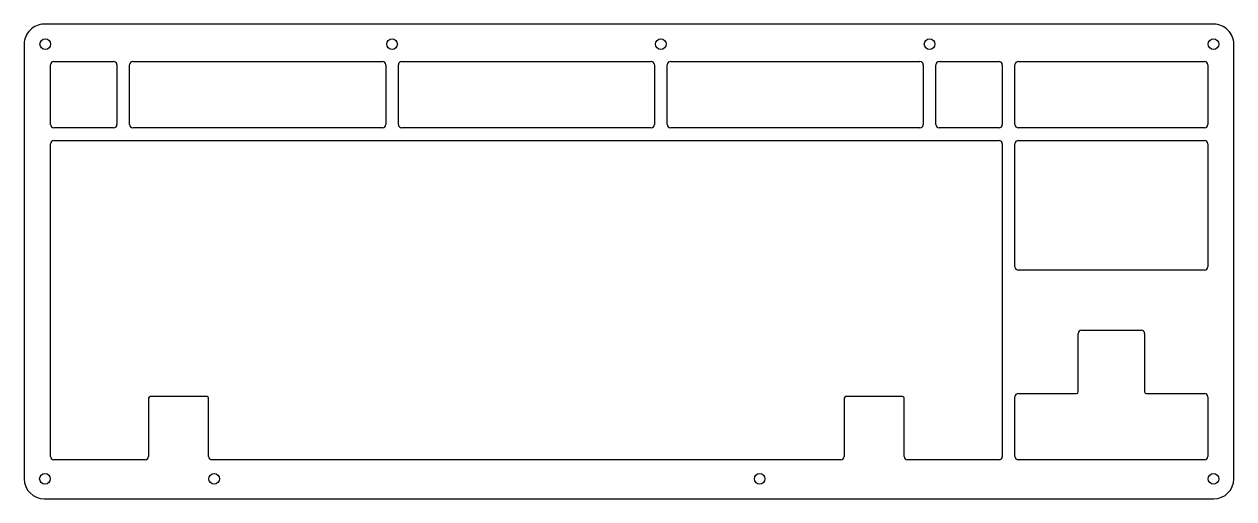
# Model space of a CAD drawing. Header units: millimetres. Extents: x -182 to 182, y -71 to 71.
import ezdxf

# ---------------------------------------------------------------- set-up
doc = ezdxf.new("R2010")
doc.units = ezdxf.units.MM
doc.layers.add('CUTOUTS', color=1, linetype='CONTINUOUS')
doc.layers.add('PERIMETER', color=5, linetype='CONTINUOUS')

msp = doc.modelspace()

# ---------------------------------------------------------------- linework, layer by layer
at = {"layer": 'CUTOUTS'}
for p, q in [((-174.24, 41.25), (-174.24, 59.25)), ((-173.24, 60.25), (-155.24, 60.25)), ((-154.24, 59.25), (-154.24, 41.25)), ((-150.43, 41.25), (-150.43, 59.25)), ((-149.43, 60.25), (-74.28, 60.25)), ((-73.28, 59.25), (-73.28, 41.25)), ((-69.47, 41.25), (-69.47, 59.25)), ((-68.47, 60.25), (6.68, 60.25)), ((7.68, 59.25), (7.68, 41.25)), ((11.5, 41.25), (11.5, 59.25)), ((12.5, 60.25), (87.65, 60.25)), ((88.65, 59.25), (88.65, 41.25)), ((92.46, 41.25), (92.46, 59.25)), ((93.46, 60.25), (111.46, 60.25)), ((112.46, 59.25), (112.46, 41.25)), ((116.27, 41.25), (116.27, 59.25)), ((117.27, 60.25), (173.37, 60.25)), ((174.37, 59.25), (174.37, 41.25)), ((-155.24, 40.25), (-173.24, 40.25)), ((-74.28, 40.25), (-149.43, 40.25)), ((6.68, 40.25), (-68.47, 40.25)), ((87.65, 40.25), (12.5, 40.25)), ((111.46, 40.25), (93.46, 40.25)), ((173.37, 40.25), (117.27, 40.25)), ((-174.24, -58.77), (-174.24, 35.43)), ((-173.24, 36.43), (111.46, 36.43)), ((112.46, 35.43), (112.46, -58.77)), ((116.27, -1.62), (116.27, 35.43)), ((117.27, 36.43), (173.37, 36.43)), ((174.37, 35.43), (174.37, -1.62)), ((173.37, -2.62), (117.27, -2.62)), ((135.32, -39.27), (135.32, -21.72)), ((136.32, -20.72), (154.32, -20.72)), ((155.32, -21.72), (155.32, -39.27)), ((117.27, -39.77), (134.82, -39.77)), ((155.82, -39.77), (173.37, -39.77)), ((-144.72, -41.22), (-144.72, -58.77)), ((-127.12, -40.72), (-144.22, -40.72)), ((-126.62, -58.77), (-126.62, -41.22)), ((64.83, -41.22), (64.83, -58.77)), ((82.43, -40.72), (65.33, -40.72)), ((82.93, -58.77), (82.93, -41.22)), ((116.27, -58.77), (116.27, -40.77)), ((174.37, -40.77), (174.37, -58.77)), ((-145.72, -59.77), (-173.24, -59.77)), ((63.83, -59.77), (-125.62, -59.77)), ((111.46, -59.77), (83.93, -59.77)), ((173.37, -59.77), (117.27, -59.77))]:
    msp.add_line(p, q, dxfattribs=at)
for centre in [(-175.83, 65.49), (-71.37, 65.49), (9.59, 65.49), (90.55, 65.49), (176.07, 65.49), (-175.93, -65.49), (-124.95, -65.49), (39.36, -65.49), (176.07, -65.49)]:
    msp.add_circle(centre, 1.6, dxfattribs=at)
for centre, radius, start, end in [((-173.24, 59.25), 1, 90, 180), ((-155.24, 59.25), 1, 0, 90), ((-149.43, 59.25), 1, 90, 180), ((-74.28, 59.25), 1, 0, 90), ((-68.47, 59.25), 1, 90, 180), ((6.68, 59.25), 1, 0, 90), ((12.5, 59.25), 1, 90, 180), ((87.65, 59.25), 1, 0, 90), ((93.46, 59.25), 1, 90, 180), ((111.46, 59.25), 1, 0, 90), ((117.27, 59.25), 1, 90, 180), ((173.37, 59.25), 1, 0, 90), ((-173.24, 41.25), 1, 180, 270), ((-155.24, 41.25), 1, -90, 0), ((-149.43, 41.25), 1, 180, 270), ((-74.28, 41.25), 1, 270, 360), ((-68.47, 41.25), 1, 180, 270), ((6.68, 41.25), 1, -90, 0), ((12.5, 41.25), 1, 180, 270), ((87.65, 41.25), 1, -90, 0), ((93.46, 41.25), 1, 180, 270), ((111.46, 41.25), 1, 270, 360), ((117.27, 41.25), 1, 180, 270), ((173.37, 41.25), 1, 270, 360), ((-173.24, 35.43), 1, 90, 180), ((111.46, 35.43), 1, 0, 90), ((117.27, 35.43), 1, 90, 180), ((173.37, 35.43), 1, 0, 90), ((117.27, -1.62), 1, 180, 270), ((173.37, -1.62), 1, -90, 0), ((136.32, -21.72), 1, 90, 180), ((154.32, -21.72), 1, 0, 90), ((117.27, -40.77), 1, 90, 180), ((134.82, -39.27), 0.5, -90, 0), ((155.82, -39.27), 0.5, 180, 270), ((173.37, -40.77), 1, 0, 90), ((-144.22, -41.22), 0.5, 90, 180), ((-127.12, -41.22), 0.5, 0, 90), ((65.33, -41.22), 0.5, 90, 180), ((82.43, -41.22), 0.5, 0, 90), ((-173.24, -58.77), 1, 180, 270), ((-145.72, -58.77), 1, -90, 0), ((-125.62, -58.77), 1, 180, 270), ((63.83, -58.77), 1, 270, 360), ((83.93, -58.77), 1, 180, 270), ((111.46, -58.77), 1, 270, 360), ((117.27, -58.77), 1, 180, 270), ((173.37, -58.77), 1, -90, 0)]:
    msp.add_arc(centre, radius, start, end, dxfattribs=at)
at = {"layer": 'PERIMETER'}
for p, q in [((176.19, 71.49), (-176.19, 71.49)), ((-182.19, 65.49), (-182.18, -65.49)), ((182.19, -65.49), (182.19, 65.49)), ((-176.18, -71.49), (176.19, -71.49))]:
    msp.add_line(p, q, dxfattribs=at)
for centre, start, end in [((-176.19, 65.49), 90.0002, 180.0047), ((176.19, 65.49), 0, 90.0002), ((-176.18, -65.49), 180.0047, 270), ((176.19, -65.49), 270, 360)]:
    msp.add_arc(centre, 6, start, end, dxfattribs=at)

doc.saveas('drawing.dxf')
